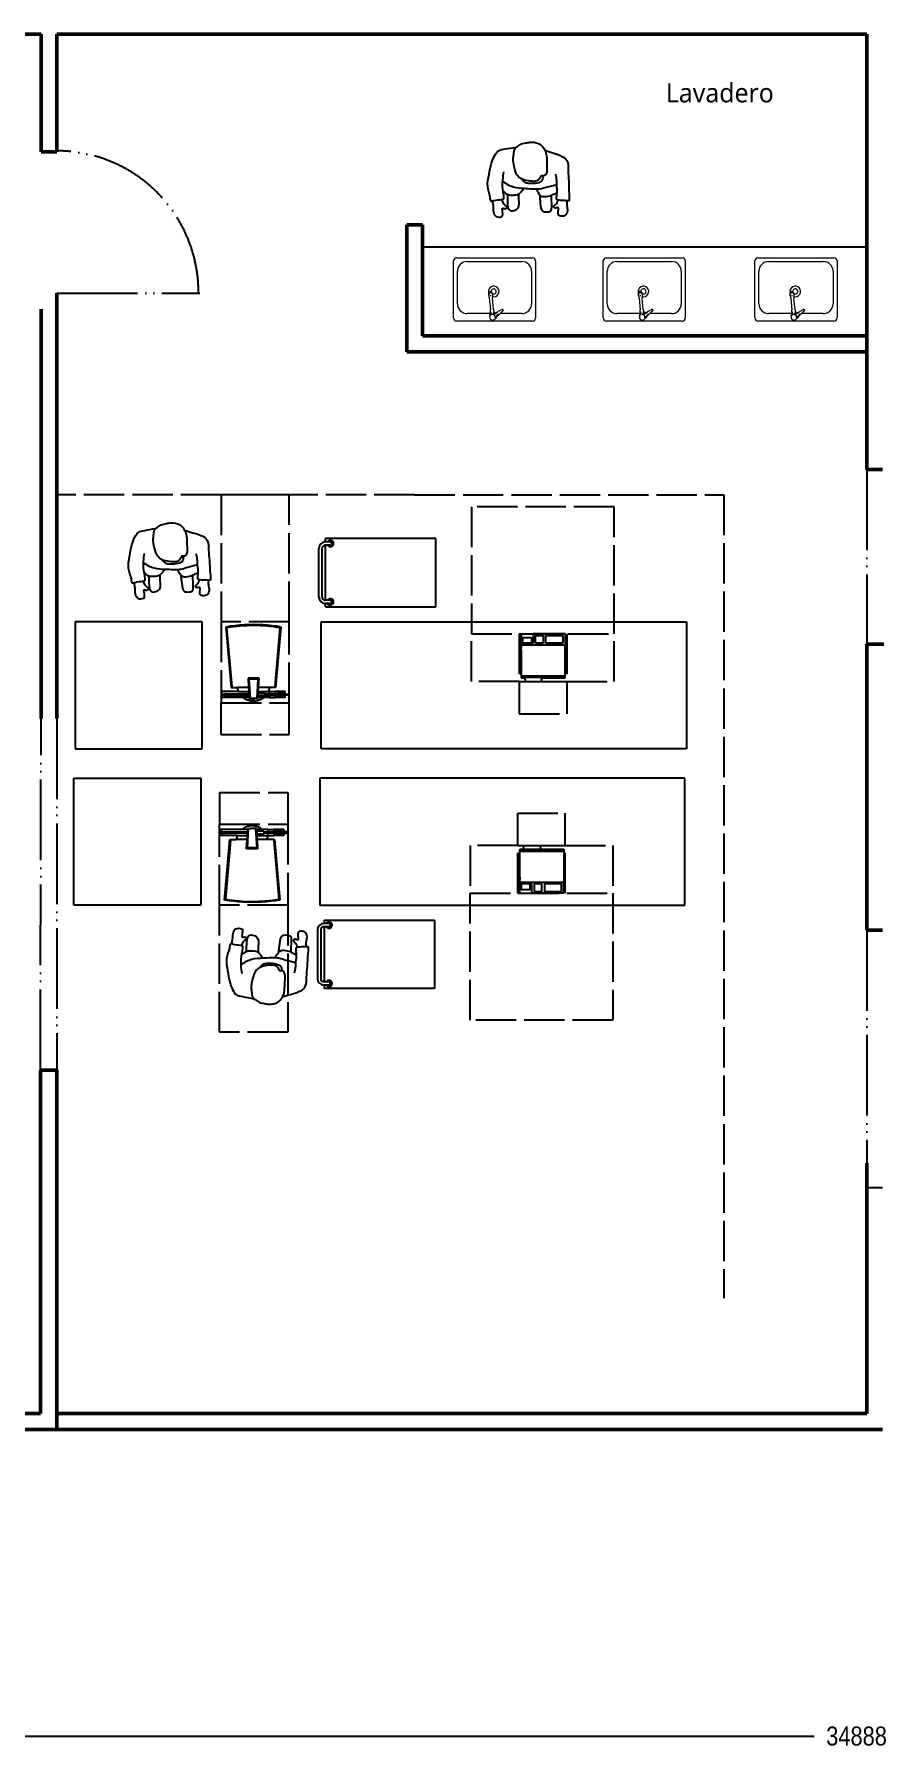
# Model space of a CAD drawing. Header units: millimetres. Extents: x 44692 to 172587, y -26854 to 14445.
# Drawn here: x 143168 to 148461, y -21272 to -10477 of the extents above; entities that cross this region are included whole.
import ezdxf

# ---------------------------------------------------------------- set-up
doc = ezdxf.new("R2010")
doc.units = ezdxf.units.MM
doc.header["$LTSCALE"] = 100
doc.linetypes.add('DASHEDX2', pattern=[3.048, 2.54, -0.508])
doc.linetypes.add('DIVIDEX2', pattern=[6.604, 5.08, -0.508, 0, -0.508, 0, -0.508])
for name, color, linetype in [('Area circulacion', 50, 'DASHEDX2'), ('Area proceso', 90, 'DASHEDX2'), ('Cotas secundarias', 41, 'Continuous'), ('Maquinas', 200, 'Continuous'), ('Mesas-estantes', 230, 'Continuous'), ('Muebles', 112, 'Continuous'), ('Personal', 171, 'Continuous'), ('Puertas', 43, 'DIVIDEX2'), ('rotulo', 211, 'Continuous'), ('Transporte semielaborado', 30, 'Continuous')]:
    doc.layers.add(name, color=color, linetype=linetype)
doc.layers.add('Paredes', color=7, linetype='Continuous', lineweight=50)
doc.styles.add('OpenSans', font='OpenSans-Regular.ttf')
doc.styles.add('OpenSansCondensed-Light', font='OpenSansCondensed-Light.ttf')
doc.dimstyles.new('Cotas Mateo', dxfattribs={"dimtxt": 120, "dimasz": 70, "dimexe": 0.375, "dimexo": 0.125, "dimgap": 0.1, "dimtad": 1, "dimdec": 0, "dimzin": 12, "dimdsep": 46, "dimtxsty": 'OpenSansCondensed-Light', "dimblk": 'OBLIQUE', "dimcen": 2.5, "dimazin": 3, "dimtfac": 0.5, "dimtdec": 0, "dimtmove": 2, "dimatfit": 3, "dimarcsym": 0})

# ---------------------------------------------------------------- blocks, each defined once
blk = doc.blocks.new('cl09-14')
at = {"lineweight": 5}
for p, q in [((-0.269, 0.02), (-0.269, 0.394)), ((-0.249, 0.414), (0.01, 0.414)), ((-0.179, 0.365), (-0.036, 0.365)), ((0.006, 0.34), (0.014, 0.262)), ((0.01, 0.414), (0.249, 0.414)), ((0.034, 0.264), (0.026, 0.341)), ((0.027, 0.365), (0.179, 0.365)), ((0.269, 0.394), (0.269, 0.02)), ((-0.243, 0.088), (-0.243, 0.301)), ((0.243, 0.301), (0.243, 0.088)), ((0.249, 0), (-0.249, 0)), ((0.179, 0.024), (-0.179, 0.024))]:
    blk.add_line(p, q, dxfattribs=at)
for centre, radius, start, end in [((-0.249, 0.394), 0.02, 90, 180), ((-0.179, 0.301), 0.064, 90, 180), ((-0.051, 0.344), 0.00664, 127.3, 303.5198), ((-0.209, 0.552), 0.255, 307.3, 323.4412), ((-0.049, 0.344), 0.00491, 158.9292, 241.9125), ((0.094, 0.126), 0.255, 107.3785, 123.5198), ((-0.079, 0.438), 0.0866, 305.6689, 327.1701), ((0.029, 0.286), 0.0866, 103.6496, 125.1509), ((0.011, 0.388), 0.0162, 164.0084, 277.235), ((0.012, 0.388), 0.02, 287.3785, 143.4412), ((-0.094, 0.33), 0.1, 5.6774, 19.0453), ((-0.022, 0.35), 0.0293, 4.1711, 27.9133), ((0.052, 0.356), 0.0293, 157.8104, 186.3174), ((0.126, 0.351), 0.1, 162.1904, 185.6775), ((0.179, 0.301), 0.064, 0, 90), ((0.249, 0.394), 0.02, 0, 90), ((0.005, 0.22), 0.0346, 74.3543, 12.1381), ((0.005, 0.22), 0.0168, 61.4601, 4.8579), ((-0.086, 0.252), 0.1, 351.175, 5.6774), ((0.027, 0.235), 0.0139, 171.175, 20.1799), ((0.027, 0.235), 0.00812, 213.7198, 15.8006), ((0.026, 0.24), 0.00759, 64.4884, 123.7412), ((0.133, 0.274), 0.1, 185.6775, 200.1799), ((-0.249, 0.02), 0.02, 180, 270), ((-0.179, 0.088), 0.064, 180, 270), ((0.179, 0.088), 0.064, 270, 0), ((0.249, 0.02), 0.02, 270, 0)]:
    blk.add_arc(centre, radius, start, end, dxfattribs=at)
blk = doc.blocks.new('pa17-16')
for points, knots in [([(5.558, 2.439), (5.555, 2.422), (5.552, 2.385), (5.549, 2.333), (5.571, 2.26), (5.543, 2.259), (5.503, 2.253), (5.479, 2.243), (5.478, 2.281), (5.45, 2.344), (5.466, 2.423), (5.478, 2.503), (5.512, 2.58), (5.555, 2.585), (5.608, 2.596), (5.634, 2.6)], [0, 0, 0, 0, 0.404899, 0.829805, 1.276298, 1.516647, 1.885942, 2.122553, 2.418487, 2.881882, 3.382407, 3.897515, 4.613825, 5.020942, 5.393355, 5.393355, 5.393355, 5.393355]), ([(5.62, 2.554), (5.619, 2.543), (5.615, 2.525), (5.622, 2.49), (5.635, 2.429), (5.661, 2.406), (5.685, 2.391), (5.732, 2.383), (5.772, 2.384), (5.788, 2.397), (5.802, 2.427), (5.815, 2.416), (5.832, 2.43), (5.838, 2.457), (5.832, 2.504), (5.834, 2.562), (5.814, 2.594), (5.794, 2.628), (5.731, 2.639), (5.704, 2.63), (5.668, 2.626), (5.644, 2.605), (5.623, 2.596), (5.621, 2.567), (5.62, 2.554)], [0, 0, 0, 0, 0.297584, 0.631064, 1.068635, 1.39533, 1.69617, 2.097861, 2.458938, 2.716293, 3.010442, 3.199165, 3.447293, 3.731671, 4.119196, 4.541864, 4.881702, 5.22714, 5.673063, 5.989311, 6.327668, 6.644571, 6.906626, 7.259736, 7.259736, 7.259736, 7.259736]), ([(5.82, 2.585), (5.837, 2.582), (5.882, 2.567), (5.976, 2.542), (5.972, 2.461), (5.979, 2.393), (5.981, 2.315), (5.989, 2.261), (5.969, 2.266), (5.94, 2.266), (5.906, 2.267), (5.901, 2.281), (5.909, 2.318), (5.901, 2.361), (5.902, 2.401), (5.896, 2.424), (5.893, 2.435)], [6.682038, 6.682038, 6.682038, 6.682038, 7.076266, 7.806153, 8.304227, 8.77662, 9.284333, 9.649979, 9.844608, 10.160206, 10.472731, 10.661147, 10.998544, 11.371438, 11.724832, 12.051545, 12.051545, 12.051545, 12.051545]), ([(5.552, 2.381), (5.573, 2.365), (5.622, 2.34), (5.692, 2.338), (5.795, 2.332), (5.838, 2.352), (5.881, 2.361), (5.902, 2.366)], [0, 0, 0, 0, 0.49262, 0.970296, 1.525877, 1.91054, 2.357805, 2.357805, 2.357805, 2.357805]), ([(5.555, 2.321), (5.56, 2.315), (5.571, 2.304), (5.589, 2.292), (5.625, 2.291), (5.661, 2.297), (5.673, 2.315), (5.686, 2.33), (5.691, 2.338)], [0, 0, 0, 0, 0.262594, 0.520609, 0.853848, 1.185107, 1.43842, 1.738028, 1.738028, 1.738028, 1.738028]), ([(5.672, 2.399), (5.675, 2.395), (5.684, 2.383), (5.704, 2.372), (5.735, 2.37), (5.774, 2.373), (5.809, 2.387), (5.812, 2.401), (5.814, 2.42)], [0.121052, 0.121052, 0.121052, 0.121052, 0.297289, 0.584433, 0.895396, 1.26174, 1.600834, 1.760925, 1.760925, 1.760925, 1.760925]), ([(5.771, 2.336), (5.774, 2.331), (5.779, 2.32), (5.795, 2.295), (5.815, 2.285), (5.861, 2.291), (5.884, 2.306), (5.899, 2.312), (5.906, 2.315)], [0, 0, 0, 0, 0.233477, 0.532145, 0.79329, 1.163492, 1.458071, 1.725911, 1.725911, 1.725911, 1.725911]), ([(5.491, 2.248), (5.494, 2.237), (5.498, 2.215), (5.497, 2.181), (5.512, 2.145), (5.557, 2.147), (5.563, 2.168), (5.55, 2.213), (5.575, 2.2), (5.591, 2.209), (5.574, 2.226), (5.562, 2.234), (5.556, 2.252), (5.556, 2.26)], [0, 0, 0, 0, 0.324329, 0.654038, 0.980089, 1.31306, 1.562526, 1.890179, 2.123217, 2.319335, 2.559559, 2.78492, 3.066636, 3.066636, 3.066636, 3.066636]), ([(5.587, 2.295), (5.587, 2.288), (5.587, 2.267), (5.588, 2.187), (5.635, 2.19), (5.667, 2.213), (5.661, 2.262), (5.66, 2.288), (5.661, 2.301)], [0.078483, 0.078483, 0.078483, 0.078483, 0.321516, 0.797556, 1.122606, 1.448668, 1.830958, 2.166281, 2.166281, 2.166281, 2.166281]), ([(5.794, 2.299), (5.795, 2.286), (5.798, 2.261), (5.804, 2.2), (5.826, 2.187), (5.867, 2.191), (5.876, 2.212), (5.872, 2.261), (5.871, 2.286), (5.871, 2.298)], [0, 0, 0, 0, 0.353805, 0.775896, 1.041599, 1.377968, 1.615337, 2.001902, 2.313716, 2.313716, 2.313716, 2.313716]), ([(5.971, 2.265), (5.97, 2.255), (5.969, 2.234), (5.979, 2.202), (5.967, 2.164), (5.922, 2.163), (5.913, 2.183), (5.923, 2.229), (5.899, 2.213), (5.882, 2.221), (5.898, 2.24), (5.908, 2.248), (5.912, 2.262), (5.913, 2.268)], [0.038839, 0.038839, 0.038839, 0.038839, 0.324329, 0.654038, 0.980089, 1.31306, 1.562526, 1.890179, 2.123217, 2.319335, 2.559559, 2.78492, 2.989829, 2.989829, 2.989829, 2.989829])]:
    blk.add_open_spline(points, degree=3, knots=knots)
blk = doc.blocks.new('_OBLIQUE')
at = {"color": 0, "linetype": 'ByBlock'}
blk.add_line((-0.5, -0.5), (0.5, 0.5), dxfattribs=at)
blk = doc.blocks.new('*D137')
at = {"layer": 'Cotas secundarias', "color": 0, "lineweight": -2, "transparency": 16777216}
for p, q in [((131126, -19262), (131126, -21194)), ((166013, -19262), (166013, -21194)), ((131126, -21193), (148079, -21193)), ((166013, -21193), (148616, -21193))]:
    blk.add_line(p, q, dxfattribs=at)
at = {"layer": 'Defpoints', "color": 0, "transparency": 16777216}
for p in [(131126, -19262), (166013, -19262), (166013, -21193)]:
    blk.add_point(p, dxfattribs=at)
at = {"layer": 'Cotas secundarias', "color": 0, "lineweight": -2, "transparency": 16777216, "xscale": 70, "yscale": 70, "zscale": 70, "rotation": 180}
blk.add_blockref('_OBLIQUE', (131126, -21193), dxfattribs=at)
at = {"layer": 'Cotas secundarias', "color": 0, "lineweight": -2, "transparency": 16777216, "xscale": 70, "yscale": 70, "zscale": 70}
blk.add_blockref('_OBLIQUE', (166013, -21193), dxfattribs=at)
at = {"layer": 'Cotas secundarias', "color": 0, "transparency": 16777216, "insert": (148347, -21193), "char_height": 120, "attachment_point": 5, "style": 'OpenSansCondensed-Light'}
blk.add_mtext('34888', dxfattribs=at)

msp = doc.modelspace()

# ---------------------------------------------------------------- linework, layer by layer
for p, q in [((146471.14, -14552.234), (146521.14, -14552.234)), ((144773.777, -14686.065), (144773.777, -14686.065)), ((144765.038, -15451.08), (144765.038, -15451.08)), ((146462.401, -15584.911), (146512.401, -15584.911))]:
    msp.add_line(p, q)
at = {"layer": 'Area circulacion'}
for p, q in [((145513.287, -12139.315), (145513.287, -12107.328)), ((145563.287, -13376.065), (143310.452, -13376.065)), ((145563.287, -13376.065), (147511.465, -13376.065)), ((147511.465, -13376.065), (147511.465, -18434.382))]:
    msp.add_line(p, q, dxfattribs=at)
at = {"layer": 'Area proceso', "color": 3}
for p, q in [((144773.777, -13376.065), (144343.777, -13376.065)), ((144343.777, -13376.065), (144343.777, -14176.065)), ((144773.777, -14176.065), (144773.777, -13376.065)), ((146821.14, -13452.234), (145921.14, -13452.234)), ((145921.14, -13452.234), (145921.14, -14252.234)), ((146821.14, -14252.234), (146821.14, -13452.234)), ((144773.777, -14686.065), (144773.777, -14086.065)), ((146221.14, -14552.234), (146221.14, -14755.069)), ((146521.14, -14552.234), (146521.14, -14755.069)), ((144773.777, -14886.065), (144773.777, -14686.065)), ((146221.14, -14755.069), (146521.14, -14755.069)), ((144343.777, -14886.065), (144773.777, -14886.065)), ((144335.038, -15251.08), (144765.038, -15251.08)), ((144765.038, -15251.08), (144765.038, -15451.08)), ((146212.401, -15584.911), (146212.401, -15382.076)), ((146212.401, -15382.076), (146512.401, -15382.076)), ((146512.401, -15584.911), (146512.401, -15382.076)), ((144765.038, -15451.08), (144765.038, -16051.08)), ((144335.038, -16761.08), (144335.038, -15961.08)), ((144765.038, -15961.08), (144765.038, -16761.08)), ((145912.401, -16684.911), (145912.401, -15884.911)), ((146812.401, -15884.911), (146812.401, -16684.911)), ((146812.401, -16684.911), (145912.401, -16684.911)), ((144765.038, -16761.08), (144335.038, -16761.08))]:
    msp.add_line(p, q, dxfattribs=at)
at = {"layer": 'Area proceso'}
for p, q in [((144773.777, -14176.065), (144343.777, -14176.065)), ((144343.777, -14176.065), (144343.777, -14686.065)), ((144773.777, -14686.065), (144773.777, -14176.065)), ((144773.777, -14686.065), (144773.777, -14176.065)), ((145921.14, -14552.234), (145921.14, -14252.234)), ((145921.14, -14252.234), (146821.14, -14252.234)), ((146221.14, -14252.234), (146221.14, -14552.234)), ((146221.14, -14252.234), (146521.14, -14252.234)), ((146521.14, -14252.234), (146521.14, -14552.234)), ((146821.14, -14552.234), (146821.14, -14252.234)), ((146221.14, -14552.234), (145921.14, -14552.234)), ((146221.14, -14552.234), (146471.14, -14552.234)), ((146521.14, -14552.234), (146821.14, -14552.234)), ((144343.777, -14686.065), (144773.777, -14686.065)), ((144343.777, -14886.065), (144343.777, -14686.065)), ((144335.038, -15251.08), (144335.038, -15451.08)), ((144335.038, -15451.08), (144765.038, -15451.08)), ((144335.038, -15961.08), (144335.038, -15451.08)), ((144765.038, -15451.08), (144765.038, -15961.08)), ((144765.038, -15451.08), (144765.038, -15961.08)), ((146212.401, -15584.911), (145912.401, -15584.911)), ((145912.401, -15584.911), (145912.401, -15884.911)), ((146212.401, -15584.911), (146462.401, -15584.911)), ((146212.401, -15884.911), (146212.401, -15584.911)), ((146512.401, -15584.911), (146812.401, -15584.911)), ((146512.401, -15884.911), (146512.401, -15584.911)), ((146812.401, -15584.911), (146812.401, -15884.911)), ((144765.038, -15961.08), (144335.038, -15961.08)), ((145912.401, -15884.911), (146812.401, -15884.911)), ((146212.401, -15884.911), (146512.401, -15884.911))]:
    msp.add_line(p, q, dxfattribs=at)
at = {"layer": 'Maquinas'}
for p, q in [((144402.839, -14204.507), (144373.935, -14209.011)), ((144373.935, -14209.011), (144407.253, -14589.841)), ((144373.935, -14209.011), (144380.706, -14214.315)), ((144413.01, -14583.558), (144380.706, -14214.315)), ((144431.858, -14200.817), (144402.839, -14204.507)), ((144460.97, -14197.944), (144431.858, -14200.817)), ((144490.15, -14195.891), (144460.97, -14197.944)), ((144519.377, -14194.658), (144490.15, -14195.891)), ((144548.627, -14194.247), (144519.377, -14194.658)), ((144577.877, -14194.658), (144548.627, -14194.247)), ((144607.104, -14195.891), (144577.877, -14194.658)), ((144636.285, -14197.944), (144607.104, -14195.891)), ((144665.396, -14200.817), (144636.285, -14197.944)), ((144694.416, -14204.507), (144665.396, -14200.817)), ((144684.244, -14583.558), (144716.549, -14214.315)), ((144690.001, -14589.841), (144723.32, -14209.011)), ((144723.32, -14209.011), (144694.416, -14204.507)), ((144723.32, -14209.011), (144716.549, -14214.315)), ((146234.498, -14324.32), (146232.61, -14324.32)), ((146232.61, -14324.846), (146232.61, -14324.32)), ((146234.498, -14324.846), (146232.61, -14324.846)), ((146232.61, -14337.55), (146232.61, -14324.846)), ((146234.498, -14337.55), (146232.61, -14337.55)), ((146232.61, -14353.16), (146232.61, -14337.55)), ((146234.498, -14353.16), (146232.61, -14353.16)), ((146232.61, -14353.16), (146232.61, -14403.838)), ((146234.498, -14252.234), (146234.498, -14310.161)), ((146234.498, -14252.234), (146309.994, -14252.234)), ((146234.498, -14310.161), (146234.498, -14321.485)), ((146234.498, -14310.161), (146243.935, -14310.161)), ((146234.498, -14321.485), (146511.449, -14321.485)), ((146234.498, -14321.485), (146234.498, -14324.32)), ((146234.498, -14324.32), (146234.498, -14324.846)), ((146234.498, -14324.846), (146234.498, -14337.55)), ((146234.498, -14353.16), (146234.498, -14337.55)), ((146234.498, -14353.16), (146234.498, -14498.986)), ((146243.935, -14310.161), (146243.935, -14276.093)), ((146243.935, -14276.093), (146300.557, -14276.093)), ((146300.557, -14310.161), (146243.935, -14310.161)), ((146300.557, -14276.093), (146300.557, -14310.161)), ((146300.557, -14310.161), (146309.994, -14310.161)), ((146309.994, -14252.234), (146309.994, -14310.161)), ((146511.449, -14252.234), (146309.994, -14252.234)), ((146325.093, -14311.764), (146325.093, -14261.725)), ((146325.093, -14261.725), (146373.427, -14261.725)), ((146373.427, -14311.764), (146325.093, -14311.764)), ((146373.427, -14261.725), (146373.427, -14311.764)), ((146390.821, -14311.764), (146390.821, -14261.725)), ((146390.821, -14261.725), (146496.35, -14261.725)), ((146496.35, -14311.764), (146390.821, -14311.764)), ((146496.35, -14261.725), (146496.35, -14311.764)), ((146511.449, -14252.234), (146511.449, -14321.485)), ((146511.449, -14517.105), (146511.449, -14321.485)), ((146228.836, -14416.842), (146225.061, -14416.842)), ((146225.061, -14433.828), (146225.061, -14416.842)), ((146228.836, -14433.828), (146225.061, -14433.828)), ((146232.61, -14403.838), (146228.836, -14403.838)), ((146228.836, -14409.86), (146228.836, -14403.838)), ((146228.836, -14409.86), (146228.836, -14416.842)), ((146232.61, -14409.86), (146228.836, -14409.86)), ((146232.61, -14416.842), (146228.836, -14416.842)), ((146232.61, -14433.828), (146228.836, -14433.828)), ((146228.836, -14433.828), (146228.836, -14440.81)), ((146232.61, -14440.81), (146228.836, -14440.81)), ((146228.836, -14446.862), (146228.836, -14440.81)), ((146232.61, -14446.862), (146228.836, -14446.862)), ((146232.61, -14409.86), (146232.61, -14403.838)), ((146232.61, -14409.86), (146232.61, -14416.842)), ((146232.61, -14433.828), (146232.61, -14416.842)), ((146232.61, -14433.828), (146232.61, -14440.81)), ((146232.61, -14446.862), (146232.61, -14440.81)), ((146232.61, -14446.862), (146232.61, -14498.986)), ((144583.146, -14531.894), (144514.108, -14531.894)), ((144514.108, -14531.894), (144517.265, -14589.841)), ((144514.108, -14531.894), (144519.764, -14537.25)), ((144577.491, -14537.25), (144519.764, -14537.25)), ((144519.764, -14537.25), (144526.444, -14659.875)), ((144570.795, -14660.167), (144577.491, -14537.25)), ((144577.491, -14537.25), (144583.146, -14531.894)), ((144579.989, -14589.841), (144583.146, -14531.894)), ((146234.498, -14498.986), (146232.61, -14498.986)), ((146234.498, -14498.986), (146234.498, -14517.105)), ((146234.498, -14517.105), (146511.449, -14517.105)), ((146234.498, -14517.105), (146234.498, -14529.185)), ((146234.498, -14529.185), (146256.454, -14529.185)), ((146255.905, -14522.338), (146255.905, -14527.185)), ((146366.699, -14522.338), (146255.905, -14522.338)), ((146366.699, -14527.185), (146255.905, -14527.185)), ((146255.905, -14527.185), (146256.454, -14529.185)), ((146256.454, -14529.185), (146262.553, -14551.418)), ((146262.553, -14551.418), (146360.052, -14551.418)), ((146360.052, -14551.418), (146366.151, -14529.185)), ((146366.151, -14529.185), (146366.699, -14527.185)), ((146366.151, -14529.185), (146511.449, -14529.185)), ((146366.699, -14527.185), (146366.699, -14522.338)), ((146511.449, -14529.185), (146511.449, -14517.105)), ((144344.963, -14631.034), (144344.963, -14637.373)), ((144349.855, -14631.034), (144344.963, -14631.034)), ((144349.855, -14637.373), (144344.963, -14637.373)), ((144349.855, -14631.034), (144349.855, -14614.987)), ((144454.533, -14614.987), (144349.855, -14614.987)), ((144349.855, -14631.034), (144349.855, -14637.373)), ((144349.855, -14631.034), (144362.432, -14631.034)), ((144349.855, -14653.419), (144349.855, -14637.373)), ((144362.432, -14637.373), (144349.855, -14637.373)), ((144482.852, -14653.419), (144349.855, -14653.419)), ((144519.509, -14631.034), (144362.432, -14631.034)), ((144362.432, -14637.373), (144362.432, -14631.034)), ((144362.432, -14637.373), (144519.854, -14637.373)), ((144407.253, -14589.841), (144413.01, -14583.558)), ((144407.253, -14589.841), (144447.306, -14589.841)), ((144517.265, -14589.841), (144447.306, -14589.841)), ((144453.611, -14613.302), (144447.306, -14589.841)), ((144454.533, -14614.987), (144453.611, -14613.302)), ((144454.533, -14614.987), (144518.635, -14614.987)), ((144520.729, -14653.419), (144482.852, -14653.419)), ((144517.265, -14589.841), (144518.635, -14614.987)), ((144518.635, -14614.987), (144519.509, -14631.034)), ((144519.509, -14631.034), (144519.854, -14637.373)), ((144519.854, -14637.373), (144520.729, -14653.419)), ((144520.729, -14653.419), (144521.096, -14660.167)), ((144521.096, -14660.167), (144522.201, -14660.107)), ((144522.201, -14660.107), (144526.444, -14659.875)), ((144522.201, -14660.107), (144526.444, -14660.167)), ((144526.444, -14659.875), (144526.444, -14660.167)), ((144526.444, -14660.167), (144540.046, -14660.167)), ((144557.208, -14660.167), (144540.046, -14660.167)), ((144570.795, -14660.167), (144557.208, -14660.167)), ((144576.158, -14660.167), (144570.795, -14660.167)), ((144576.158, -14660.167), (144576.526, -14653.419)), ((144576.526, -14653.419), (144577.146, -14642.03)), ((144614.403, -14653.419), (144576.526, -14653.419)), ((144577.146, -14642.03), (144577.999, -14626.376)), ((144622.675, -14642.03), (144577.146, -14642.03)), ((144577.999, -14626.376), (144578.62, -14614.987)), ((144577.999, -14626.376), (144622.675, -14626.376)), ((144578.62, -14614.987), (144579.989, -14589.841)), ((144578.62, -14614.987), (144642.721, -14614.987)), ((144649.949, -14589.841), (144579.989, -14589.841)), ((144649.152, -14653.419), (144614.403, -14653.419)), ((144622.675, -14631.034), (144622.675, -14626.376)), ((144649.152, -14631.034), (144622.675, -14631.034)), ((144622.675, -14637.373), (144622.675, -14631.034)), ((144622.675, -14642.03), (144622.675, -14637.373)), ((144622.675, -14637.373), (144649.152, -14637.373)), ((144643.643, -14613.302), (144642.721, -14614.987)), ((144649.152, -14614.987), (144642.721, -14614.987)), ((144649.949, -14589.841), (144643.643, -14613.302)), ((144649.152, -14614.987), (144649.152, -14631.034)), ((144649.152, -14614.987), (144685.779, -14614.987)), ((144685.779, -14631.034), (144649.152, -14631.034)), ((144649.152, -14637.373), (144649.152, -14653.419)), ((144649.152, -14637.373), (144685.779, -14637.373)), ((144649.152, -14653.419), (144685.779, -14653.419)), ((144690.001, -14589.841), (144649.949, -14589.841)), ((144684.244, -14583.558), (144690.001, -14589.841)), ((144685.779, -14631.034), (144685.779, -14614.987)), ((144747.4, -14614.987), (144685.779, -14614.987)), ((144694.63, -14631.034), (144685.779, -14631.034)), ((144685.779, -14653.419), (144685.779, -14637.373)), ((144685.779, -14637.373), (144694.63, -14637.373)), ((144747.4, -14653.419), (144685.779, -14653.419)), ((144740.222, -14626.376), (144694.63, -14626.376)), ((144694.63, -14631.034), (144694.63, -14626.376)), ((144740.222, -14631.034), (144694.63, -14631.034)), ((144694.63, -14642.03), (144694.63, -14637.373)), ((144694.63, -14637.373), (144740.222, -14637.373)), ((144694.63, -14642.03), (144740.222, -14642.03)), ((144740.222, -14631.034), (144740.222, -14626.376)), ((144747.4, -14631.034), (144740.222, -14631.034)), ((144740.222, -14642.03), (144740.222, -14637.373)), ((144740.222, -14637.373), (144747.4, -14637.373)), ((144747.4, -14631.034), (144747.4, -14614.987)), ((144747.4, -14631.034), (144761.375, -14631.034)), ((144747.4, -14653.419), (144747.4, -14637.373)), ((144761.375, -14637.373), (144747.4, -14637.373)), ((144761.375, -14631.034), (144761.375, -14637.373)), ((144761.375, -14631.034), (144766.267, -14631.034)), ((144766.267, -14637.373), (144761.375, -14637.373)), ((144766.267, -14631.034), (144766.267, -14637.373)), ((144336.224, -15506.111), (144336.224, -15499.772)), ((144341.116, -15499.772), (144336.224, -15499.772)), ((144341.116, -15506.111), (144336.224, -15506.111)), ((144341.116, -15483.725), (144341.116, -15499.772)), ((144474.113, -15483.725), (144341.116, -15483.725)), ((144341.116, -15506.111), (144341.116, -15499.772)), ((144353.694, -15499.772), (144341.116, -15499.772)), ((144341.116, -15506.111), (144341.116, -15522.158)), ((144341.116, -15506.111), (144353.694, -15506.111)), ((144445.794, -15522.158), (144341.116, -15522.158)), ((144353.694, -15499.772), (144511.116, -15499.772)), ((144353.694, -15499.772), (144353.694, -15506.111)), ((144510.77, -15506.111), (144353.694, -15506.111)), ((144444.873, -15523.843), (144438.567, -15547.304)), ((144445.794, -15522.158), (144444.873, -15523.843)), ((144445.794, -15522.158), (144509.896, -15522.158)), ((144511.99, -15483.725), (144474.113, -15483.725)), ((144508.526, -15547.304), (144509.896, -15522.158)), ((144509.896, -15522.158), (144510.77, -15506.111)), ((144510.77, -15506.111), (144511.116, -15499.772)), ((144511.025, -15599.895), (144517.705, -15477.269)), ((144511.116, -15499.772), (144511.99, -15483.725)), ((144511.99, -15483.725), (144512.357, -15476.978)), ((144512.357, -15476.978), (144513.462, -15477.038)), ((144513.462, -15477.038), (144517.705, -15476.978)), ((144513.462, -15477.038), (144517.705, -15477.269)), ((144517.705, -15477.269), (144517.705, -15476.978)), ((144517.705, -15476.978), (144531.307, -15476.978)), ((144548.47, -15476.978), (144531.307, -15476.978)), ((144562.056, -15476.978), (144548.47, -15476.978)), ((144562.056, -15476.978), (144568.752, -15599.895)), ((144567.42, -15476.978), (144562.056, -15476.978)), ((144567.42, -15476.978), (144567.787, -15483.725)), ((144567.787, -15483.725), (144568.408, -15495.115)), ((144605.664, -15483.725), (144567.787, -15483.725)), ((144568.408, -15495.115), (144569.26, -15510.768)), ((144613.936, -15495.115), (144568.408, -15495.115)), ((144569.26, -15510.768), (144569.881, -15522.158)), ((144569.26, -15510.768), (144613.936, -15510.768)), ((144569.881, -15522.158), (144571.251, -15547.304)), ((144569.881, -15522.158), (144633.983, -15522.158)), ((144640.413, -15483.725), (144605.664, -15483.725)), ((144613.936, -15495.115), (144613.936, -15499.772)), ((144613.936, -15499.772), (144640.413, -15499.772)), ((144613.936, -15499.772), (144613.936, -15506.111)), ((144613.936, -15506.111), (144613.936, -15510.768)), ((144640.413, -15506.111), (144613.936, -15506.111)), ((144634.904, -15523.843), (144633.983, -15522.158)), ((144640.413, -15522.158), (144633.983, -15522.158)), ((144641.21, -15547.304), (144634.904, -15523.843)), ((144640.413, -15499.772), (144640.413, -15483.725)), ((144640.413, -15483.725), (144677.04, -15483.725)), ((144640.413, -15499.772), (144677.04, -15499.772)), ((144640.413, -15522.158), (144640.413, -15506.111)), ((144677.04, -15506.111), (144640.413, -15506.111)), ((144640.413, -15522.158), (144677.04, -15522.158)), ((144738.661, -15483.725), (144677.04, -15483.725)), ((144677.04, -15483.725), (144677.04, -15499.772)), ((144677.04, -15499.772), (144685.891, -15499.772)), ((144677.04, -15506.111), (144677.04, -15522.158)), ((144685.891, -15506.111), (144677.04, -15506.111)), ((144738.661, -15522.158), (144677.04, -15522.158)), ((144685.891, -15495.115), (144685.891, -15499.772)), ((144685.891, -15495.115), (144731.483, -15495.115)), ((144685.891, -15499.772), (144731.483, -15499.772)), ((144685.891, -15506.111), (144685.891, -15510.768)), ((144731.483, -15506.111), (144685.891, -15506.111)), ((144731.483, -15510.768), (144685.891, -15510.768)), ((144731.483, -15495.115), (144731.483, -15499.772)), ((144731.483, -15499.772), (144738.661, -15499.772)), ((144731.483, -15506.111), (144731.483, -15510.768)), ((144738.661, -15506.111), (144731.483, -15506.111)), ((144738.661, -15483.725), (144738.661, -15499.772)), ((144752.637, -15499.772), (144738.661, -15499.772)), ((144738.661, -15506.111), (144738.661, -15522.158)), ((144738.661, -15506.111), (144752.637, -15506.111)), ((144752.637, -15506.111), (144752.637, -15499.772)), ((144757.528, -15499.772), (144752.637, -15499.772)), ((144752.637, -15506.111), (144757.528, -15506.111)), ((144757.528, -15506.111), (144757.528, -15499.772)), ((144365.196, -15928.134), (144398.514, -15547.304)), ((144404.272, -15553.587), (144371.967, -15922.83)), ((144398.514, -15547.304), (144438.567, -15547.304)), ((144398.514, -15547.304), (144404.272, -15553.587)), ((144508.526, -15547.304), (144438.567, -15547.304)), ((144505.37, -15605.251), (144508.526, -15547.304)), ((144505.37, -15605.251), (144511.025, -15599.895)), ((144574.407, -15605.251), (144505.37, -15605.251)), ((144568.752, -15599.895), (144511.025, -15599.895)), ((144568.752, -15599.895), (144574.407, -15605.251)), ((144641.21, -15547.304), (144571.251, -15547.304)), ((144571.251, -15547.304), (144574.407, -15605.251)), ((144681.263, -15547.304), (144641.21, -15547.304)), ((144675.505, -15553.587), (144681.263, -15547.304)), ((144675.505, -15553.587), (144707.81, -15922.83)), ((144681.263, -15547.304), (144714.581, -15928.134)), ((146223.872, -15690.283), (146223.872, -15638.158)), ((146225.759, -15638.158), (146223.872, -15638.158)), ((146225.759, -15607.96), (146247.715, -15607.96)), ((146225.759, -15620.039), (146225.759, -15607.96)), ((146225.759, -15620.039), (146502.71, -15620.039)), ((146225.759, -15638.158), (146225.759, -15620.039)), ((146225.759, -15783.985), (146225.759, -15638.158)), ((146247.166, -15609.96), (146247.715, -15607.96)), ((146247.166, -15614.807), (146247.166, -15609.96)), ((146357.961, -15609.96), (146247.166, -15609.96)), ((146357.961, -15614.807), (146247.166, -15614.807)), ((146247.715, -15607.96), (146253.814, -15585.727)), ((146253.814, -15585.727), (146351.313, -15585.727)), ((146351.313, -15585.727), (146357.412, -15607.96)), ((146357.412, -15607.96), (146502.71, -15607.96)), ((146357.412, -15607.96), (146357.961, -15609.96)), ((146357.961, -15609.96), (146357.961, -15614.807)), ((146502.71, -15607.96), (146502.71, -15620.039)), ((146502.71, -15620.039), (146502.71, -15815.66)), ((146220.097, -15703.317), (146216.322, -15703.317)), ((146216.322, -15703.317), (146216.322, -15720.303)), ((146220.097, -15720.303), (146216.322, -15720.303)), ((146223.872, -15690.283), (146220.097, -15690.283)), ((146220.097, -15690.283), (146220.097, -15696.335)), ((146223.872, -15696.335), (146220.097, -15696.335)), ((146220.097, -15703.317), (146220.097, -15696.335)), ((146223.872, -15703.317), (146220.097, -15703.317)), ((146220.097, -15727.284), (146220.097, -15720.303)), ((146223.872, -15720.303), (146220.097, -15720.303)), ((146223.872, -15727.284), (146220.097, -15727.284)), ((146220.097, -15727.284), (146220.097, -15733.307)), ((146223.872, -15733.307), (146220.097, -15733.307)), ((146223.872, -15690.283), (146223.872, -15696.335)), ((146223.872, -15703.317), (146223.872, -15696.335)), ((146223.872, -15703.317), (146223.872, -15720.303)), ((146223.872, -15727.284), (146223.872, -15720.303)), ((146223.872, -15727.284), (146223.872, -15733.307)), ((146223.872, -15783.985), (146223.872, -15733.307)), ((146225.759, -15783.985), (146223.872, -15783.985)), ((146223.872, -15783.985), (146223.872, -15799.595)), ((146225.759, -15799.595), (146223.872, -15799.595)), ((146223.872, -15799.595), (146223.872, -15812.299)), ((146225.759, -15812.299), (146223.872, -15812.299)), ((146223.872, -15812.299), (146223.872, -15812.825)), ((146225.759, -15812.825), (146223.872, -15812.825)), ((146225.759, -15783.985), (146225.759, -15799.595)), ((146225.759, -15812.299), (146225.759, -15799.595)), ((146225.759, -15812.825), (146225.759, -15812.299)), ((146225.759, -15815.66), (146225.759, -15812.825)), ((146225.759, -15815.66), (146502.71, -15815.66)), ((146225.759, -15826.984), (146225.759, -15815.66)), ((146225.759, -15884.911), (146225.759, -15826.984)), ((146225.759, -15826.984), (146235.196, -15826.984)), ((146291.818, -15826.984), (146235.196, -15826.984)), ((146235.196, -15826.984), (146235.196, -15861.052)), ((146235.196, -15861.052), (146291.818, -15861.052)), ((146291.818, -15861.052), (146291.818, -15826.984)), ((146291.818, -15826.984), (146301.255, -15826.984)), ((146301.255, -15884.911), (146301.255, -15826.984)), ((146316.354, -15825.381), (146316.354, -15875.42)), ((146364.688, -15825.381), (146316.354, -15825.381)), ((146364.688, -15875.42), (146364.688, -15825.381)), ((146382.082, -15825.381), (146382.082, -15875.42)), ((146487.611, -15825.381), (146382.082, -15825.381)), ((146487.611, -15875.42), (146487.611, -15825.381)), ((146502.71, -15884.911), (146502.71, -15815.66)), ((144365.196, -15928.134), (144371.967, -15922.83)), ((144394.1, -15932.638), (144365.196, -15928.134)), ((144423.119, -15936.327), (144394.1, -15932.638)), ((144452.231, -15939.2), (144423.119, -15936.327)), ((144481.412, -15941.254), (144452.231, -15939.2)), ((144510.638, -15942.487), (144481.412, -15941.254)), ((144539.888, -15942.898), (144510.638, -15942.487)), ((144569.138, -15942.487), (144539.888, -15942.898)), ((144598.365, -15941.254), (144569.138, -15942.487)), ((144627.546, -15939.2), (144598.365, -15941.254)), ((144656.658, -15936.327), (144627.546, -15939.2)), ((144685.677, -15932.638), (144656.658, -15936.327)), ((144714.581, -15928.134), (144685.677, -15932.638)), ((144714.581, -15928.134), (144707.81, -15922.83)), ((146225.759, -15884.911), (146301.255, -15884.911)), ((146502.71, -15884.911), (146301.255, -15884.911)), ((146316.354, -15875.42), (146364.688, -15875.42)), ((146382.082, -15875.42), (146487.611, -15875.42))]:
    msp.add_line(p, q, dxfattribs=at)
for points in [[(144614.403, -14653.419), (144607.66, -14657.824), (144601.552, -14661.509), (144596.011, -14664.555), (144590.969, -14667.044), (144586.358, -14669.056), (144582.108, -14670.672), (144578.151, -14671.973), (144574.42, -14673.039), (144570.853, -14673.939), (144567.424, -14674.693), (144564.111, -14675.309), (144560.897, -14675.796), (144557.761, -14676.16), (144554.684, -14676.41), (144551.646, -14676.555), (144548.627, -14676.601), (144545.609, -14676.555), (144542.571, -14676.41), (144539.493, -14676.16), (144536.357, -14675.796), (144533.143, -14675.309), (144529.831, -14674.693), (144526.401, -14673.939), (144522.835, -14673.039), (144519.103, -14671.973), (144515.147, -14670.672), (144510.897, -14669.056), (144506.285, -14667.044), (144501.243, -14664.555), (144495.703, -14661.509), (144489.595, -14657.824), (144482.852, -14653.419)], [(144540.046, -14660.167), (144540.931, -14660.492), (144541.892, -14660.771), (144542.916, -14661.003), (144543.994, -14661.191), (144545.115, -14661.335), (144546.268, -14661.436), (144547.442, -14661.496), (144548.627, -14661.516), (144549.812, -14661.496), (144550.987, -14661.436), (144552.14, -14661.335), (144553.26, -14661.191), (144554.338, -14661.003), (144555.363, -14660.771), (144556.323, -14660.492), (144557.208, -14660.167)], [(144605.664, -15483.725), (144598.921, -15479.321), (144592.813, -15475.636), (144587.273, -15472.59), (144582.231, -15470.101), (144577.619, -15468.089), (144573.369, -15466.473), (144569.413, -15465.172), (144565.681, -15464.106), (144562.115, -15463.206), (144558.685, -15462.452), (144555.373, -15461.836), (144552.158, -15461.349), (144549.022, -15460.985), (144545.945, -15460.734), (144542.907, -15460.59), (144539.888, -15460.544), (144536.87, -15460.59), (144533.832, -15460.734), (144530.755, -15460.985), (144527.619, -15461.349), (144524.404, -15461.836), (144521.092, -15462.452), (144517.662, -15463.206), (144514.096, -15464.106), (144510.364, -15465.172), (144506.408, -15466.473), (144502.158, -15468.089), (144497.546, -15470.101), (144492.504, -15472.59), (144486.964, -15475.636), (144480.856, -15479.321), (144474.113, -15483.725)], [(144531.307, -15476.978), (144532.193, -15476.652), (144533.153, -15476.374), (144534.177, -15476.141), (144535.255, -15475.954), (144536.376, -15475.81), (144537.529, -15475.709), (144538.703, -15475.649), (144539.888, -15475.629), (144541.074, -15475.649), (144542.248, -15475.709), (144543.401, -15475.81), (144544.522, -15475.954), (144545.6, -15476.141), (144546.624, -15476.374), (144547.584, -15476.652), (144548.47, -15476.978)]]:
    msp.add_lwpolyline(points, dxfattribs=at)
for centre, start, end in [((144547.554, -15171.591), 79.9864267, 99.8870323), ((144538.815, -14965.553), 260.1129677, 280.0135733)]:
    msp.add_arc(centre, 971.708, start, end, dxfattribs=at)
at = {"layer": 'Mesas-estantes'}
for p, q in [((143425.027, -14176.065), (143425.027, -14976.065)), ((144225.027, -14176.065), (143425.027, -14176.065)), ((144225.027, -14976.065), (144225.027, -14176.065)), ((144974.995, -14176.065), (147274.995, -14176.065)), ((144974.995, -14976.065), (144974.995, -14176.065)), ((147274.995, -14176.065), (147274.995, -14976.065)), ((143425.027, -14976.065), (144225.027, -14976.065)), ((147274.995, -14976.065), (144974.995, -14976.065)), ((143416.289, -15961.08), (143416.289, -15161.08)), ((143416.289, -15161.08), (144216.289, -15161.08)), ((144216.289, -15161.08), (144216.289, -15961.08)), ((147266.256, -15161.08), (144966.256, -15161.08)), ((144966.256, -15161.08), (144966.256, -15961.08)), ((147266.256, -15961.08), (147266.256, -15161.08)), ((144216.289, -15961.08), (143416.289, -15961.08)), ((144966.256, -15961.08), (147266.256, -15961.08))]:
    msp.add_line(p, q, dxfattribs=at)
at = {"layer": 'Muebles'}
msp.add_line((145613.287, -11815.678), (148411.465, -11815.678), dxfattribs=at)
at = {"layer": 'Paredes'}
for p, q in [((143210.452, -10476.822), (140520.003, -10476.822)), ((143210.452, -11017.336), (143210.452, -10476.822)), ((143310.452, -11017.336), (143310.452, -10476.822)), ((144814.453, -10476.822), (145414.453, -10476.822)), ((148411.465, -10476.822), (145411.465, -10476.822)), ((148411.465, -12864.358), (148411.465, -10476.822)), ((148411.465, -10976.065), (148411.465, -12176.065)), ((143210.452, -11163.193), (143210.452, -11017.336)), ((143310.452, -11163.193), (143310.452, -11017.336)), ((143210.452, -11163.193), (143210.452, -11216.578)), ((143210.452, -11216.578), (143310.452, -11216.578)), ((143310.452, -11216.578), (143310.452, -11163.193)), ((145513.287, -12376.065), (145513.287, -11676.065)), ((145613.287, -11676.065), (145513.287, -11676.065)), ((145613.287, -12376.065), (145613.287, -11676.065)), ((143310.452, -12764.358), (143310.452, -12107.328)), ((148411.465, -12176.065), (148411.465, -12376.065)), ((143210.452, -12864.358), (143210.452, -12207.328)), ((145513.287, -12376.065), (145513.287, -12476.065)), ((145627.957, -12376.065), (145613.287, -12376.065)), ((148411.465, -12376.065), (145627.957, -12376.065)), ((148411.465, -12376.065), (148411.465, -12476.065)), ((148411.465, -12476.065), (145513.287, -12476.065)), ((145513.287, -12476.065), (145613.287, -12476.065)), ((143310.452, -12764.358), (143310.452, -14784.805)), ((143210.452, -12864.358), (143210.452, -14784.805)), ((148411.465, -12864.358), (148411.465, -13217.233)), ((148511.465, -13217.233), (148411.465, -13217.233)), ((148411.465, -14417.233), (148411.465, -14317.233)), ((148411.465, -14317.233), (150611.465, -14317.233)), ((148411.465, -14317.233), (148411.465, -16117.233)), ((148411.465, -16117.233), (148411.465, -14417.233)), ((148511.465, -16117.233), (148411.465, -16117.233)), ((143205.9, -16998.603), (143310.452, -16998.603)), ((143205.9, -17278.184), (143205.9, -16998.603)), ((143310.452, -17278.184), (143310.452, -16998.603)), ((143205.9, -17278.184), (143205.9, -19161.604)), ((143310.452, -17278.184), (143310.452, -19161.604)), ((148411.465, -17584.805), (148411.465, -18161.604)), ((148411.465, -18161.604), (148411.465, -19161.604)), ((143205.9, -19161.604), (143005.9, -19161.604))]:
    msp.add_line(p, q, dxfattribs=at)
at = {"layer": 'Paredes', "color": 0}
for p, q in [((143310.452, -10476.822), (145414.453, -10476.822)), ((146314.453, -10476.822), (148411.465, -10476.822)), ((143310.452, -19261.604), (143310.452, -19161.604)), ((148333.559, -19161.604), (143310.452, -19161.604)), ((148411.465, -19161.604), (148333.559, -19161.604)), ((131125.573, -19261.604), (143310.452, -19261.604)), ((143310.452, -19261.604), (148411.465, -19261.604)), ((148411.465, -19261.604), (148511.465, -19261.604))]:
    msp.add_line(p, q, dxfattribs=at)
at = {"layer": 'Puertas'}
for p, q in [((143310.452, -12107.328), (144210.452, -12107.328)), ((148411.465, -13217.233), (148411.465, -14317.233)), ((143205.9, -16998.603), (143210.452, -14784.805)), ((143310.452, -14784.805), (143310.452, -16998.603)), ((148411.465, -16117.233), (148411.465, -17738.229)), ((148411.465, -17738.229), (148511.465, -17738.229))]:
    msp.add_line(p, q, dxfattribs=at)
msp.add_arc((143310.847, -12102.117), 891.211, 359.4321579, 90.5678421, dxfattribs=at)
at = {"layer": 'Transporte semielaborado'}
for p, q in [((145032.335, -13673.194), (145000.648, -13673.194)), ((145032.335, -13693.473), (145000.648, -13693.473)), ((145696.482, -13651.752), (145001.916, -13651.752)), ((145001.916, -13673.194), (145001.916, -13651.752)), ((145001.916, -14040.967), (145001.916, -13693.473)), ((145696.482, -14082.688), (145696.482, -13651.752)), ((144960.09, -14020.687), (144960.09, -13713.753)), ((144980.369, -14020.687), (144980.369, -13713.753)), ((145032.335, -14040.967), (145000.648, -14040.967)), ((145032.335, -14061.246), (145000.648, -14061.246)), ((145001.916, -14082.688), (145001.916, -14061.246)), ((145001.916, -14082.688), (145001.916, -14061.246)), ((145001.916, -14082.688), (145001.916, -14072.548)), ((145001.916, -14082.688), (145012.055, -14082.688)), ((145001.916, -14082.688), (145032.335, -14082.688)), ((145001.916, -14082.688), (145696.482, -14082.688)), ((145023.596, -16075.899), (144991.909, -16075.899)), ((144993.177, -16054.457), (144993.177, -16064.597)), ((144993.177, -16054.457), (145003.317, -16054.457)), ((144993.177, -16054.457), (144993.177, -16075.899)), ((144993.177, -16054.457), (145023.596, -16054.457)), ((144993.177, -16054.457), (145687.743, -16054.457)), ((144993.177, -16054.457), (144993.177, -16075.899)), ((145687.743, -16054.457), (145687.743, -16485.393)), ((144951.351, -16116.457), (144951.351, -16423.392)), ((144971.63, -16116.457), (144971.63, -16423.392)), ((145023.596, -16096.178), (144991.909, -16096.178)), ((144993.177, -16096.178), (144993.177, -16443.672)), ((145023.596, -16443.672), (144991.909, -16443.672)), ((145023.596, -16463.951), (144991.909, -16463.951)), ((144993.177, -16463.951), (144993.177, -16485.393)), ((145687.743, -16485.393), (144993.177, -16485.393))]:
    msp.add_line(p, q, dxfattribs=at)
for centre, radius, start, end in [((145000.648, -13713.753), 40.559, 90, 180), ((145000.648, -13713.753), 20.279, 90, 180), ((145032.335, -13683.334), 20.279, 210, 150), ((145032.335, -13683.334), 10.14, 0, 90), ((145032.335, -13683.334), 10.14, 269.9998907, 90), ((145000.648, -14020.687), 40.559, 180, 270), ((145000.648, -14020.687), 20.279, 180, 270), ((145032.335, -14051.106), 20.279, 210, 150), ((145032.335, -14051.106), 10.14, 270, 90), ((144991.909, -16116.457), 40.559, 90, 180), ((145023.596, -16086.038), 20.279, 210, 150), ((145023.596, -16086.038), 10.14, 270, 90), ((144991.909, -16116.457), 20.279, 90, 180), ((144991.909, -16423.392), 40.559, 180, 270), ((144991.909, -16423.392), 20.279, 180, 270), ((145023.596, -16453.811), 20.279, 210, 150), ((145023.596, -16453.811), 10.14, 270, 90.0001093), ((145023.596, -16453.811), 10.14, 270, 0)]:
    msp.add_arc(centre, radius, start, end, dxfattribs=at)

# ---------------------------------------------------------------- block references
at = {"layer": 'Muebles', "xscale": 961.212493044091, "yscale": 961.212493044091, "zscale": 961.212493044091, "rotation": 180}
for p in [(146066.568, -11884.478), (147009.663, -11884.478), (147965.352, -11884.478)]:
    msp.add_blockref('cl09-14', p, dxfattribs=at)
at = {"layer": 'Personal', "yscale": 979.1504951166461, "zscale": 979.1504951166461}
for p, xscale, rotation in [((140617.082, -13578.927), 979.1504951166461, 358.3998681193052), ((138427.544, -16158.122), 979.1504951166461, 0.2543368405676179), ((139044.639, -13979.023), -979.1504951166461, 179.7456631594324)]:
    msp.add_blockref('pa17-16', p, dxfattribs=dict(at, xscale=xscale, rotation=rotation))

# ---------------------------------------------------------------- texts
at = {"layer": 'rotulo', "insert": (147145.535, -10785.526), "char_height": 120, "width": 1055.00166, "attachment_point": 1, "style": 'OpenSans'}
msp.add_mtext('Lavadero', dxfattribs=at)

# ---------------------------------------------------------------- dimensions: what is measured, and where the dimension line sits
at = {"layer": 'Cotas secundarias'}
dim = msp.add_linear_dim(base=(166013.246, -21193.321), p1=(131125.573, -19261.604), p2=(166013.246, -19261.604), dimstyle='Cotas Mateo', dxfattribs=at)
dim.commit()
dim.dimension.update_dxf_attribs({"geometry": '*D137', "text_midpoint": (148347.406, -21193.321), "dimtype": 160})

doc.saveas('drawing.dxf')
